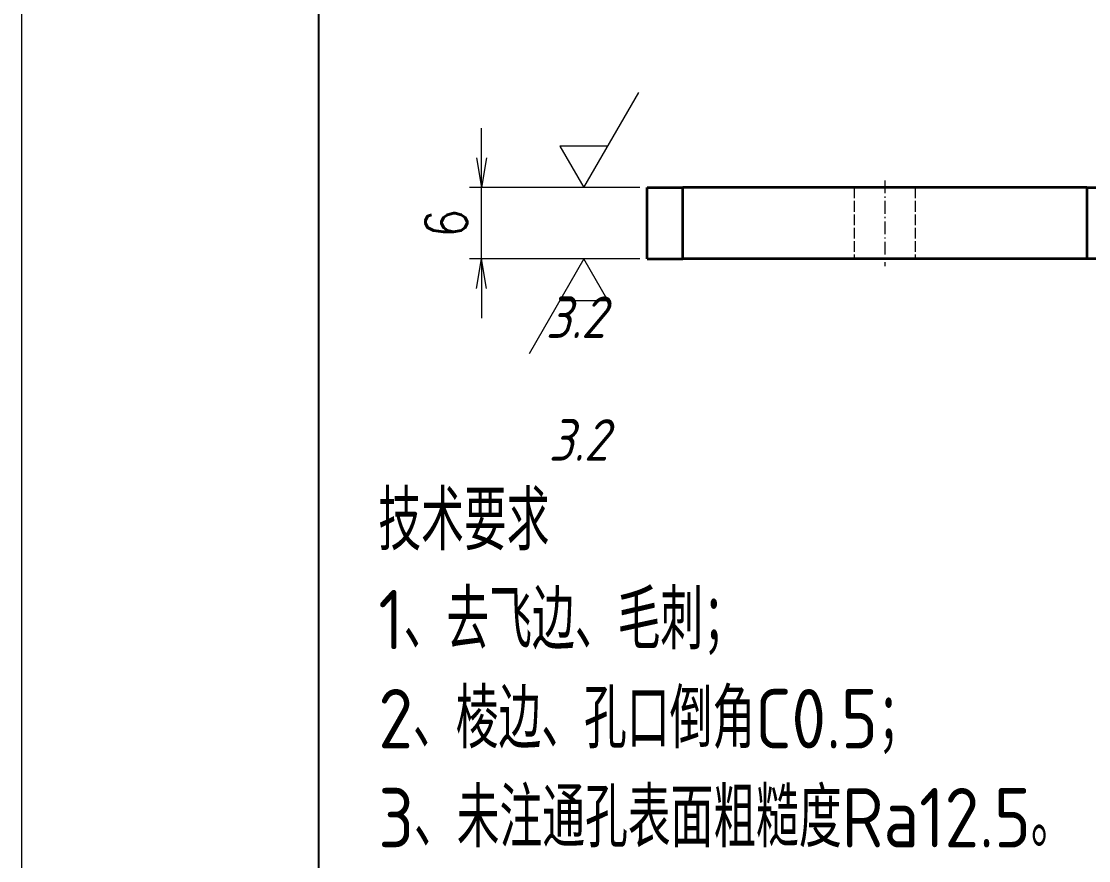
# Model space of a CAD drawing. Header units: millimetres. Extents: x 1333 to 190452, y -42879 to -5704.
# Drawn here: x 173174.2 to 173264.1, y -22777 to -22706.4 of the extents above; entities that cross this region are included whole.
import ezdxf
from ezdxf.enums import TextEntityAlignment as Align

# ---------------------------------------------------------------- set-up
doc = ezdxf.new("R2010")
doc.units = ezdxf.units.MM
doc.header["$LTSCALE"] = 0.5
for name, pattern in [('AM_ISO02W050x2', [3.75, 3, -0.75]), ('AM_ISO08W050x2', [9, 6, -0.75, 1.5, -0.75]), ('DASHDOT', [18.5, 12, -3, 0.5, -3]), ('DASHED', [15, 12, -3])]:
    doc.linetypes.add(name, pattern=pattern)
doc.layers.add('SYMBOL', color=7, linetype='Continuous')
doc.layers.add('图\\M+19E79\\M+195B6\\M+18E9A', color=7, linetype='Continuous')
for name, color, linetype, lineweight in [('中心线', 2, 'AM_ISO08W050x2', 18), ('图框', 7, 'Continuous', 18), ('标注线', 3, 'Continuous', 18), ('细实线', 3, 'Continuous', 18), ('虚线', 1, 'AM_ISO02W050x2', 18)]:
    doc.layers.add(name, color=color, linetype=linetype, lineweight=lineweight)
doc.layers.add('打印-禁用', color=7, linetype='Continuous', lineweight=15, plot=False)
doc.styles.add('DIM', font='romans.shx', dxfattribs={"width": 0.8, "bigfont": 'bigfont.shx'})
doc.styles.add('机械长仿宋', font='gbenor.shx', dxfattribs={"height": 1, "bigfont": 'gbcbig.shx'})
doc.dimstyles.new('DEH 1-1$0', dxfattribs={"dimtxt": 3.5, "dimasz": 2.5, "dimexe": 1, "dimexo": 0.625, "dimgap": 1.2, "dimtad": 1, "dimzin": 9, "dimdsep": 46, "dimtxsty": 'DIM', "dimblk": 'OPEN', "dimcen": 0, "dimclrd": 8, "dimclre": 8, "dimclrt": 2, "dimazin": 2, "dimtfac": 0.5, "dimtmove": 0, "dimatfit": 3, "dimldrblk": 'OPEN', "dimfxl": 0, "dimtolj": 2, "dimlwd": 18, "dimlwe": 18, "dimarcsym": 0})

# ---------------------------------------------------------------- blocks, each defined once
blk = doc.blocks.new('GZDEH零件A4图框V01版')
at = {"layer": '图\\M+19E79\\M+195B6\\M+18E9A', "linetype": 'Continuous'}
blk.add_line((25, 292), (25, 13.5), dxfattribs=at)
at = {"layer": '打印-禁用', "linetype": 'Continuous'}
blk.add_line((0, 297), (0, 0), dxfattribs=at)
blk = doc.blocks.new('DEH A4')
at = {"layer": '图框'}
blk.add_blockref('GZDEH零件A4图框V01版', (0, 0), dxfattribs=at)
blk = doc.blocks.new('_Open')
at = {"color": 0, "linetype": 'ByBlock', "lineweight": -2}
for p, q in [((-1, 0.167), (0, 0)), ((-1, -0.167), (0, 0)), ((0, 0), (-1, 0))]:
    blk.add_line(p, q, dxfattribs=at)
blk = doc.blocks.new('*D481')
at = {"layer": 'Defpoints', "color": 0, "transparency": 16777216}
for p in [(173212.959, -22720.356), (173226.901, -22720.356), (173226.901, -22726.356)]:
    blk.add_point(p, dxfattribs=at)
at = {"layer": '标注线', "color": 8, "lineweight": 18, "transparency": 16777216}
for p, q in [((173212.959, -22717.856), (173212.959, -22715.356)), ((173226.276, -22720.356), (173211.959, -22720.356)), ((173212.959, -22726.356), (173212.959, -22720.356)), ((173226.276, -22726.356), (173211.959, -22726.356)), ((173212.959, -22728.856), (173212.959, -22731.356))]:
    blk.add_line(p, q, dxfattribs=at)
at = {"layer": '标注线', "color": 8, "lineweight": 18, "transparency": 16777216, "xscale": 2.5, "yscale": 2.5, "zscale": 2.5}
for p, rotation in [((173212.959, -22720.356), 270), ((173212.959, -22726.356), 90)]:
    blk.add_blockref('_Open', p, dxfattribs=dict(at, rotation=rotation))
at = {"layer": '标注线', "color": 2, "transparency": 16777216, "insert": (173210.009, -22723.356), "char_height": 3.5, "attachment_point": 5, "rotation": 90, "style": 'DIM'}
blk.add_mtext('\\A2;6', dxfattribs=at)
blk = doc.blocks.new('FINISHER_TR')
at = {"layer": '标注线'}
for p, q in [((0, 0), (4.619, 8)), ((-2.021, 3.5), (0, 0)), ((2.021, 3.5), (-2.021, 3.5))]:
    blk.add_line(p, q, dxfattribs=at)
at = {"layer": '标注线', "color": 2, "style": '机械长仿宋', "oblique": 15}
blk.add_attdef('0.0', text='', height=3.5, dxfattribs=at).set_placement((2.03, -24.036), align=Align.BOTTOM_RIGHT)
blk = doc.blocks.new('FINISHER_BL')
at = {"layer": '细实线'}
for p, q in [((0, 0), (-4.619, -8)), ((2.021, -3.5), (0, 0)), ((-2.021, -3.5), (2.021, -3.5))]:
    blk.add_line(p, q, dxfattribs=at)
at = {"layer": '细实线', "color": 2, "style": '机械长仿宋', "oblique": 15}
blk.add_attdef('0.0', text='', height=3.5, dxfattribs=at).set_placement((-3.214, -3.157), align=Align.TOP_LEFT)

msp = doc.modelspace()

# ---------------------------------------------------------------- linework, layer by layer
at = {"color": 7, "lineweight": 35, "ltscale": 0.075}
for p, q in [((173226.901, -22720.356), (173229.901, -22720.356)), ((173263.901, -22720.356), (173266.901, -22720.356)), ((173226.901, -22726.356), (173229.901, -22726.356)), ((173266.901, -22726.356), (173263.901, -22726.356))]:
    msp.add_line(p, q, dxfattribs=at)
at = {"color": 7, "lineweight": 35, "ltscale": 0.15}
for p, q in [((173226.901, -22726.356), (173226.901, -22720.356)), ((173229.901, -22726.356), (173229.901, -22720.356)), ((173263.901, -22720.356), (173263.901, -22726.356))]:
    msp.add_line(p, q, dxfattribs=at)
at = {"color": 7, "lineweight": 35}
for p, q in [((173263.901, -22720.356), (173229.901, -22720.356)), ((173263.901, -22726.356), (173229.901, -22726.356))]:
    msp.add_line(p, q, dxfattribs=at)
at = {"layer": '中心线', "linetype": 'DASHDOT', "lineweight": 13, "ltscale": 0.180015}
msp.add_line((173246.901, -22719.756), (173246.901, -22726.956), dxfattribs=at)
at = {"layer": '虚线', "linetype": 'DASHED', "lineweight": 13, "ltscale": 0.15}
for p, q in [((173229.901, -22726.356), (173229.901, -22720.356)), ((173244.324, -22720.356), (173244.324, -22726.356)), ((173249.477, -22720.356), (173249.477, -22726.356))]:
    msp.add_line(p, q, dxfattribs=at)

# ---------------------------------------------------------------- block references
at = {"layer": 'SYMBOL'}
for name, p in [('FINISHER_TR', (173221.583, -22720.356)), ('FINISHER_BL', (173221.583, -22726.356))]:
    msp.add_blockref(name, p, dxfattribs=at).add_auto_attribs({'0.0': '3.2'})
at = {"layer": '图框'}
msp.add_blockref('DEH A4', (173174.232, -22836.123), dxfattribs=at)

# ---------------------------------------------------------------- texts
at = {"layer": '标注线', "color": 2, "insert": (173204.283, -22775.892), "char_height": 5, "width": 114.82461, "attachment_point": 7, "style": '机械长仿宋'}
msp.add_mtext('\\A2;技术要求\\P1、去飞边、毛刺；\\P2、棱边、孔口倒角C0.5；\\P3、未注通孔表面粗糙度Ra12.5。', dxfattribs=at)

# ---------------------------------------------------------------- dimensions: what is measured, and where the dimension line sits
at = {"layer": '标注线'}
dim = msp.add_linear_dim(base=(173212.959, -22720.356), p1=(173226.901, -22726.356), p2=(173226.901, -22720.356), angle=90, dimstyle='DEH 1-1$0', dxfattribs=at)
dim.commit()
dim.dimension.update_dxf_attribs({"geometry": '*D481', "text_midpoint": (173210.009, -22723.356)})

doc.saveas('drawing.dxf')
